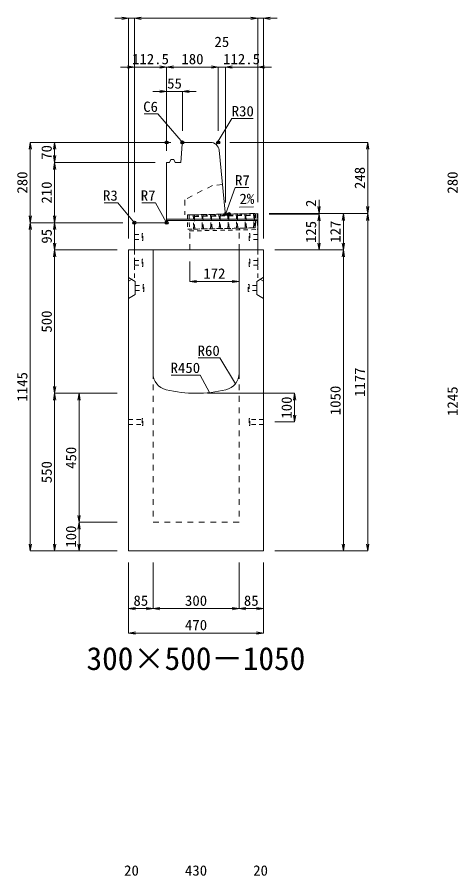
# Model space of a CAD drawing. Units: millimetres at full size; some dimension numbers follow another scale. Extents: x -18734 to 51600, y -18820 to 17820.
# Drawn here: x 7776 to 9313, y -12903 to -9908 of the extents above; entities that cross this region are included whole.
import ezdxf
from ezdxf.enums import TextEntityAlignment as Align

# ---------------------------------------------------------------- set-up
doc = ezdxf.new("R2010")
doc.units = ezdxf.units.MM
doc.header["$LTSCALE"] = 20
doc.header["$PDMODE"] = 32
doc.header["$PDSIZE"] = 10
doc.linetypes.add('USER1', pattern=[2, 1, -1])
doc.linetypes.add('USER2', pattern=[1.35, 0.75, -0.6])
for name, color, linetype, lineweight in [('インサート', 3, 'USER2', 9), ('グレーチング', 7, 'USER2', 5), ('受枠', 3, 'USER2', 9), ('寸法線', 7, 'Continuous', 13), ('引出線', 4, 'Continuous', 13), ('本体', 2, 'Continuous', 13), ('目地', 132, 'Continuous', 5)]:
    doc.layers.add(name, color=color, linetype=linetype, lineweight=lineweight)
doc.layers.add('作業エリア', color=11, linetype='Continuous')
doc.layers.add('文字', color=7, linetype='Continuous')
doc.styles.add('ＭＳ 明朝', font='')
doc.styles.get('ＭＳ 明朝').set_extended_font_data('MS Mincho')

# ---------------------------------------------------------------- blocks, each defined once
blk = doc.blocks.new('open_arrow')
at = {"color": 0, "linetype": 'Continuous', "lineweight": -2}
blk.add_lwpolyline([(7.5, 1.25), (0, 0), (7.5, -1.25)], dxfattribs=at)

msp = doc.modelspace()

# ---------------------------------------------------------------- linework, layer by layer
at = {"layer": 'インサート'}
for p, q in [((8185, -10666.5), (8212, -10666.5)), ((8185, -10666.5), (8185, -10683.5)), ((8185, -10683.5), (8212, -10683.5)), ((8215, -10662.5), (8212, -10662.5)), ((8212, -10662.5), (8212, -10687.5)), ((8212, -10687.5), (8215, -10687.5)), ((8215, -10687.5), (8215, -10662.5)), ((8585, -10662.5), (8588, -10662.5)), ((8585, -10687.5), (8585, -10662.5)), ((8588, -10687.5), (8585, -10687.5)), ((8588, -10662.5), (8588, -10687.5)), ((8615, -10666.5), (8588, -10666.5)), ((8615, -10683.5), (8588, -10683.5)), ((8615, -10666.5), (8615, -10683.5)), ((8185, -10756.5), (8212, -10756.5)), ((8185, -10756.5), (8185, -10773.5)), ((8185, -10773.5), (8212, -10773.5)), ((8215, -10752.5), (8212, -10752.5)), ((8212, -10752.5), (8212, -10777.5)), ((8212, -10777.5), (8215, -10777.5)), ((8215, -10777.5), (8215, -10752.5)), ((8585, -10752.5), (8588, -10752.5)), ((8585, -10777.5), (8585, -10752.5)), ((8588, -10777.5), (8585, -10777.5)), ((8588, -10752.5), (8588, -10777.5)), ((8615, -10756.5), (8588, -10756.5)), ((8615, -10773.5), (8588, -10773.5)), ((8615, -10756.5), (8615, -10773.5)), ((8188.2, -10844.5), (8215.2, -10844.5)), ((8188.2, -10844.5), (8188.2, -10861.5)), ((8188.2, -10861.5), (8215.2, -10861.5)), ((8218.2, -10840.5), (8215.2, -10840.5)), ((8215.2, -10840.5), (8215.2, -10865.5)), ((8215.2, -10865.5), (8218.2, -10865.5)), ((8218.2, -10865.5), (8218.2, -10840.5)), ((8581.8, -10840.5), (8584.8, -10840.5)), ((8581.8, -10865.5), (8581.8, -10840.5)), ((8584.8, -10865.5), (8581.8, -10865.5)), ((8584.8, -10840.5), (8584.8, -10865.5)), ((8611.8, -10844.5), (8584.8, -10844.5)), ((8611.8, -10861.5), (8584.8, -10861.5)), ((8611.8, -10844.5), (8611.8, -10861.5)), ((8165, -11311.5), (8212, -11311.5)), ((8165, -11311.5), (8165, -11328.5)), ((8215, -11307.5), (8212, -11307.5)), ((8212, -11307.5), (8212, -11332.5)), ((8215, -11332.5), (8215, -11307.5)), ((8588, -11307.5), (8585, -11307.5)), ((8585, -11307.5), (8585, -11332.5)), ((8588, -11332.5), (8588, -11307.5)), ((8635, -11311.5), (8588, -11311.5)), ((8635, -11328.5), (8635, -11311.5)), ((8165, -11328.5), (8212, -11328.5)), ((8212, -11332.5), (8215, -11332.5)), ((8585, -11332.5), (8588, -11332.5)), ((8635, -11328.5), (8588, -11328.5))]:
    msp.add_line(p, q, dxfattribs=at)
at = {"layer": 'グレーチング'}
for p, q in [((8389.92, -10597.5), (8604.88, -10593.2)), ((8395.04, -10603.4), (8419.92, -10596.9)), ((8425.04, -10602.8), (8449.91, -10596.3)), ((8455.03, -10602.2), (8479.91, -10595.7)), ((8485.03, -10601.6), (8509.9, -10595.1)), ((8515.02, -10601), (8539.89, -10594.5)), ((8515.02, -10601), (8540.01, -10600.5)), ((8545.01, -10600.4), (8569.89, -10593.9)), ((8545.01, -10600.4), (8570.01, -10599.9)), ((8575.01, -10599.8), (8599.88, -10593.3)), ((8575.01, -10599.8), (8600, -10599.3)), ((8395.04, -10603.4), (8420.04, -10602.9)), ((8425.04, -10602.8), (8450.03, -10602.3)), ((8455.03, -10602.2), (8480.03, -10601.7)), ((8485.03, -10601.6), (8510.02, -10601.1)), ((8390.92, -10647.49), (8605.88, -10643.19))]:
    msp.add_line(p, q, dxfattribs=at)
for points in [[(8389.92, -10597.5), (8394.92, -10597.4), (8395.04, -10603.4), (8394.06, -10604.42), (8394.78, -10640.41), (8395.8, -10641.39), (8395.92, -10647.39), (8390.92, -10647.49), (8390.8, -10641.49), (8391.78, -10640.47), (8391.06, -10604.48), (8390.04, -10603.5)], [(8419.92, -10596.9), (8424.92, -10596.8), (8425.04, -10602.8), (8424.06, -10603.82), (8424.78, -10639.81), (8425.8, -10640.79), (8425.92, -10646.79), (8420.92, -10646.89), (8420.8, -10640.89), (8421.78, -10639.87), (8421.06, -10603.88), (8420.04, -10602.9)], [(8449.91, -10596.3), (8454.91, -10596.2), (8455.03, -10602.2), (8454.05, -10603.22), (8454.77, -10639.21), (8455.79, -10640.19), (8455.91, -10646.19), (8450.91, -10646.29), (8450.79, -10640.29), (8451.77, -10639.27), (8451.05, -10603.28), (8450.03, -10602.3)], [(8479.91, -10595.7), (8484.91, -10595.6), (8485.03, -10601.6), (8484.05, -10602.62), (8484.77, -10638.61), (8485.79, -10639.59), (8485.91, -10645.59), (8480.91, -10645.69), (8480.79, -10639.69), (8481.77, -10638.67), (8481.05, -10602.68), (8480.03, -10601.7)], [(8509.9, -10595.1), (8514.9, -10595), (8515.02, -10601), (8514.04, -10602.02), (8514.76, -10638.01), (8515.78, -10638.99), (8515.9, -10644.99), (8510.9, -10645.09), (8510.78, -10639.09), (8511.76, -10638.07), (8511.04, -10602.08), (8510.02, -10601.1)], [(8539.89, -10594.5), (8544.89, -10594.4), (8545.01, -10600.4), (8544.03, -10601.42), (8544.75, -10637.41), (8545.77, -10638.39), (8545.89, -10644.39), (8540.89, -10644.49), (8540.77, -10638.49), (8541.75, -10637.47), (8541.03, -10601.48), (8540.01, -10600.5)], [(8569.89, -10593.9), (8574.89, -10593.8), (8575.01, -10599.8), (8574.03, -10600.82), (8574.75, -10636.81), (8575.77, -10637.79), (8575.89, -10643.79), (8570.89, -10643.89), (8570.77, -10637.89), (8571.75, -10636.87), (8571.03, -10600.88), (8570.01, -10599.9)], [(8599.88, -10593.3), (8604.88, -10593.2), (8605, -10599.2), (8604.02, -10600.22), (8604.74, -10636.21), (8605.76, -10637.19), (8605.88, -10643.19), (8600.88, -10643.29), (8600.76, -10637.29), (8601.74, -10636.27), (8601.02, -10600.28), (8600, -10599.3)]]:
    msp.add_lwpolyline(points, close=True, dxfattribs=at)
at = {"layer": '作業エリア'}
for p in [(8297.5, -10345), (8352.5, -10345), (8477.5, -10345), (8502.5, -10595), (8515, -10595), (8185, -10625), (8297.5, -10625)]:
    msp.add_point(p, dxfattribs=at)
at = {"layer": '受枠'}
for p, q in [((8369.93, -10597.9), (8612.88, -10593.04)), ((8369.93, -10597.9), (8370.93, -10647.89)), ((8375.93, -10597.78), (8377.05, -10653.77)), ((8606.88, -10593.16), (8607.88, -10643.15)), ((8612.88, -10593.04), (8614, -10649.03)), ((8370.93, -10647.89), (8607.88, -10643.15)), ((8377.05, -10653.77), (8614, -10649.03)), ((8550.89, -10644.29), (8551.01, -10650.29))]:
    msp.add_line(p, q, dxfattribs=at)
at = {"layer": '寸法線'}
for p, q in [((8233, -9912.31), (8117, -9912.31)), ((8165, -10680), (8165, -9912.31)), ((8185, -9912.31), (8615, -9912.31)), ((8185, -10588), (8185, -9912.31)), ((8185, -10588), (8185, -9912.31)), ((8567, -9912.31), (8683, -9912.31)), ((8615, -10553), (8615, -9912.31)), ((8615, -10553), (8615, -9912.31)), ((8635, -10680), (8635, -9912.31)), ((8137, -10082.31), (8297.5, -10082.31)), ((8185, -10588), (8185, -10082.31)), ((8297.5, -10082.31), (8477.5, -10082.31)), ((8297.5, -10375), (8297.5, -10082.31)), ((8297.5, -10375), (8297.5, -10082.31)), ((8429.5, -10082.31), (8550.5, -10082.31)), ((8477.5, -10305), (8477.5, -10082.31)), ((8477.5, -10305), (8477.5, -10082.31)), ((8502.5, -10555), (8502.5, -10082.31)), ((8502.5, -10082.31), (8663, -10082.31)), ((8502.5, -10555), (8502.5, -10082.31)), ((8615, -10553), (8615, -10082.31)), ((8249.5, -10167.31), (8400.5, -10167.31)), ((8297.5, -10375), (8297.5, -10167.31)), ((8352.5, -10305), (8352.5, -10167.31)), ((7822.06, -10625), (7822.06, -10345)), ((8312.5, -10345), (7822.06, -10345)), ((7907.06, -10415), (7907.06, -10345)), ((8312.5, -10345), (7907.06, -10345)), ((8517.5, -10345), (8998.78, -10345)), ((8998.78, -10593), (8998.78, -10345)), ((7907.06, -10625), (7907.06, -10415)), ((8257.5, -10415), (7907.06, -10415)), ((8257.5, -10415), (7907.06, -10415)), ((8828.78, -10643), (8828.78, -10545)), ((8655, -10593), (8998.78, -10593)), ((8655, -10593), (8913.78, -10593)), ((8655, -10593), (8828.78, -10593)), ((8655, -10593), (8998.78, -10593)), ((8655, -10595), (8828.78, -10595)), ((8655, -10595), (8828.78, -10595)), ((8828.78, -10720), (8828.78, -10595)), ((8913.78, -10720), (8913.78, -10593)), ((8998.78, -10593), (8998.78, -11770)), ((7822.06, -11770), (7822.06, -10625)), ((8145, -10625), (7822.06, -10625)), ((8145, -10625), (7822.06, -10625)), ((7907.06, -10720), (7907.06, -10625)), ((8145, -10625), (7907.06, -10625)), ((8145, -10625), (7907.06, -10625)), ((7907.06, -10720), (7907.06, -11220)), ((8125, -10720), (7907.06, -10720)), ((8125, -10720), (7907.06, -10720)), ((8675, -10720), (8913.78, -10720)), ((8675, -10720), (8913.78, -10720)), ((8675, -10720), (8828.78, -10720)), ((8913.78, -10720), (8913.78, -11770)), ((8378, -10760), (8378, -10830.23)), ((8378, -10830.23), (8550, -10830.23)), ((8125, -11220), (7907.06, -11220)), ((7907.06, -11770), (7907.06, -11220)), ((8125, -11220), (7907.06, -11220)), ((7992.06, -11220), (7992.06, -11670)), ((8125, -11220), (7992.06, -11220)), ((8440, -11220), (8743.78, -11220)), ((8743.78, -11220), (8743.78, -11320)), ((8675, -11320), (8743.78, -11320)), ((8125, -11670), (7992.06, -11670)), ((7992.06, -11670), (7992.06, -11770)), ((8125, -11670), (7992.06, -11670)), ((8125, -11770), (7822.06, -11770)), ((8125, -11770), (7907.06, -11770)), ((8125, -11770), (7992.06, -11770)), ((8675, -11770), (8913.78, -11770)), ((8675, -11770), (8998.78, -11770)), ((8165, -11810), (8165, -11971.16)), ((8165, -11810), (8165, -12056.16)), ((8250, -11810), (8250, -11971.16)), ((8250, -11810), (8250, -11971.16)), ((8550, -11810), (8550, -11971.16)), ((8550, -11810), (8550, -11971.16)), ((8635, -11810), (8635, -11971.16)), ((8635, -11810), (8635, -12056.16)), ((8165, -11971.16), (8250, -11971.16)), ((8250, -11971.16), (8550, -11971.16)), ((8550, -11971.16), (8635, -11971.16)), ((8165, -12056.16), (8635, -12056.16))]:
    msp.add_line(p, q, dxfattribs=at)
at = {"layer": '引出線'}
for points in [[(8355.29, -10347.99), (8267.27, -10245.82), (8218.92, -10245.82)], [(8470.48, -10352.76), (8524.33, -10261.36), (8599, -10261.36)], [(8504.14, -10593.19), (8536.08, -10502.42), (8584.01, -10502.42)], [(8185.88, -10625.88), (8127.15, -10555.51), (8079.43, -10555.51)], [(8295.45, -10622.95), (8258.75, -10555.51), (8210.82, -10555.51)], [(8552.12, -10570.88), (8600.83, -10569.9), (8552.08, -10570.88)], [(8537.07, -11186.68), (8482.66, -11096.79), (8407.98, -11096.79)], [(8446.44, -11217.6), (8414.22, -11156.45), (8313.21, -11156.45)]]:
    msp.add_lwpolyline(points, dxfattribs=at)
at = {"layer": '本体'}
for p, q in [((8347.5, -10415), (8352.07, -10350.98)), ((8352.07, -10350.98), (8358.5, -10345)), ((8358.5, -10345), (8450.35, -10345)), ((8480.2, -10372.01), (8501.87, -10588.7)), ((8297.5, -10415), (8297.5, -10618)), ((8297.5, -10415), (8307.5, -10415)), ((8307.5, -10415), (8312.5, -10405)), ((8312.5, -10405), (8322.5, -10405)), ((8322.5, -10405), (8327.5, -10415)), ((8327.5, -10415), (8347.5, -10415)), ((8515, -10595), (8508.83, -10595)), ((8615, -10593), (8515, -10595)), ((8615, -10593), (8615, -10720)), ((8185, -10628), (8185, -10720)), ((8290.5, -10625), (8188, -10625)), ((8165, -10720), (8165, -11770)), ((8165, -10720), (8250, -10720)), ((8185, -10720), (8615, -10720)), ((8250, -10720), (8250, -11149.47)), ((8550, -10720), (8635, -10720)), ((8550, -10720), (8550, -11149.47)), ((8635, -10720), (8635, -11770)), ((8165, -11770), (8635, -11770))]:
    msp.add_line(p, q, dxfattribs=at)
at = {"layer": '本体', "linetype": 'USER1'}
for p, q in [((8457.5, -10495), (8360.5, -10545)), ((8492.2, -10492), (8457.5, -10495)), ((8360.5, -10545), (8360.5, -10598.09)), ((8515, -10595), (8360.5, -10598.09)), ((8378, -10720), (8378, -10647.75)), ((8550, -10720), (8550, -10644.31))]:
    msp.add_line(p, q, dxfattribs=at)
at = {"layer": '本体', "linetype": 'USER2', "lineweight": 9}
for p, q in [((8185, -10817), (8185, -10720)), ((8615, -10817), (8615, -10720)), ((8165, -10829.5), (8185, -10817)), ((8635, -10829.5), (8615, -10817))]:
    msp.add_line(p, q, dxfattribs=at)
at = {"layer": '本体', "lineweight": 9}
for p, q in [((8165, -10816), (8188.2, -10830.5)), ((8188.2, -10830.5), (8188.2, -10875.5)), ((8634.58, -10816.26), (8611.8, -10830.5)), ((8611.8, -10830.5), (8611.8, -10875.5)), ((8188.2, -10875.5), (8165, -10890)), ((8611.8, -10875.5), (8635, -10890))]:
    msp.add_line(p, q, dxfattribs=at)
at = {"layer": '本体', "linetype": 'USER1', "lineweight": 15}
for p, q in [((8250, -11149.47), (8250, -11670)), ((8550, -11149.47), (8550, -11670)), ((8250, -11670), (8550, -11670))]:
    msp.add_line(p, q, dxfattribs=at)
at = {"layer": '本体'}
for centre, radius, start, end in [((8450.35, -10375), 30, 5.71059, 90), ((8508.83, -10588), 7, 185.71059, 270), ((8188, -10628), 3, 90, 180), ((8290.5, -10618), 7, 270, 0), ((8310, -11149.47), 60, 180, 256.65764), ((8490, -11149.47), 60, 283.34236, 0), ((8400, -10770), 450, 256.65764, 283.34236)]:
    msp.add_arc(centre, radius, start, end, dxfattribs=at)
at = {"layer": '目地'}
for p, q in [((8615, -10613), (8297.5, -10613)), ((8615, -10617), (8297.5, -10617))]:
    msp.add_line(p, q, dxfattribs=at)

# ---------------------------------------------------------------- block references
at = {"layer": '寸法線', "xscale": 3.2, "yscale": 3.2}
for p, rotation in [((8165, -9912.31), 180), ((8615, -9912.31), 180), ((8615, -9912.31), 180), ((8185, -10082.31), 180), ((8297.5, -10082.31), 180), ((8477.5, -10082.31), 180), ((8477.5, -10082.31), 180), ((8297.5, -10167.31), 180), ((7822.06, -10345), 270), ((7907.06, -10345), 270), ((8998.78, -10345), 270), ((7907.06, -10415), 90), ((7907.06, -10415), 270), ((8828.78, -10593), 90), ((8998.78, -10593), 90), ((8828.78, -10595), 270), ((8828.78, -10595), 270), ((8913.78, -10593), 270), ((8998.78, -10593), 270), ((7822.06, -10625), 90), ((7822.06, -10625), 270), ((7907.06, -10625), 90), ((7907.06, -10625), 270), ((7907.06, -10720), 90), ((7907.06, -10720), 270), ((8828.78, -10720), 90), ((8913.78, -10720), 90), ((8913.78, -10720), 270), ((8550, -10830.23), 180), ((7907.06, -11220), 90), ((7907.06, -11220), 270), ((7992.06, -11220), 270), ((8743.78, -11220), 270), ((8743.78, -11320), 90), ((7992.06, -11670), 90), ((7992.06, -11670), 270), ((7822.06, -11770), 90), ((7907.06, -11770), 90), ((7992.06, -11770), 90), ((8913.78, -11770), 90), ((8998.78, -11770), 90), ((8250, -11971.16), 180), ((8550, -11971.16), 180), ((8635, -11971.16), 180), ((8635, -12056.16), 180)]:
    msp.add_blockref('open_arrow', p, dxfattribs=dict(at, rotation=rotation))
for p in [(8185, -9912.31), (8185, -9912.31), (8635, -9912.31), (8297.5, -10082.31), (8502.5, -10082.31), (8502.5, -10082.31), (8615, -10082.31), (8352.5, -10167.31), (8378, -10830.23), (8165, -11971.16), (8250, -11971.16), (8550, -11971.16), (8165, -12056.16)]:
    msp.add_blockref('open_arrow', p, dxfattribs=at)
at = {"layer": '引出線', "xscale": 0.0533, "yscale": 0.0533}
for p, rotation in [((8355.29, -10347.99), 130.7), ((8470.48, -10352.76), 59.5), ((8552.12, -10570.88), 1.1), ((8504.14, -10593.19), 70.6), ((8185.88, -10625.88), 129.8), ((8295.45, -10622.95), 118.6), ((8537.07, -11186.68), 121.2), ((8446.44, -11217.6), 117.8)]:
    msp.add_blockref('open_arrow', p, dxfattribs=dict(at, rotation=rotation))

# ---------------------------------------------------------------- texts
at = {"layer": '寸法線', "style": 'ＭＳ 明朝', "width": 1.05}
for s, p in [('25', (8490, -9994.31)), ('112.5', (8241.25, -10054.31)), ('180', (8387.5, -10054.31)), ('112.5', (8558.75, -10054.31)), ('55', (8325, -10139.31)), ('172', (8464, -10802.23)), ('85', (8207.5, -11943.16)), ('300', (8400, -11943.16)), ('85', (8592.5, -11943.16)), ('470', (8400, -12028.16)), ('20', (8175, -12884.31)), ('430', (8400, -12884.31)), ('20', (8625, -12884.31))]:
    msp.add_text(s, height=36.03, dxfattribs=at).set_placement(p, align=Align.MIDDLE_CENTER)
for s, p in [('70', (7879.06, -10380)), ('280', (7794.06, -10485)), ('248', (8970.78, -10469)), ('280', (9294.06, -10485)), ('210', (7879.06, -10520)), ('2', (8800.78, -10557.41)), ('125', (8800.78, -10657.5)), ('127', (8885.78, -10656.5)), ('95', (7879.06, -10672.5)), ('500', (7879.06, -10970)), ('1177', (8970.78, -11181.5)), ('1145', (7794.06, -11197.5)), ('1050', (8885.78, -11245)), ('1245', (9294.06, -11247.5)), ('100', (8715.78, -11270)), ('450', (7964.06, -11445)), ('550', (7879.06, -11495)), ('100', (7964.06, -11720))]:
    msp.add_text(s, height=36.03, rotation=90, dxfattribs=at).set_placement(p, align=Align.MIDDLE_CENTER)
at = {"layer": '引出線', "style": 'ＭＳ 明朝', "width": 1.05}
for s, p in [('C6', (8267.27, -10202.62)), ('R3', (8127.15, -10512.31)), ('R7', (8258.75, -10512.31)), ('R60', (8482.66, -11053.59)), ('R450', (8414.22, -11113.25))]:
    msp.add_text(s, height=36.03, dxfattribs=at).set_placement(p, align=Align.TOP_RIGHT)
for s, p in [('R30', (8524.33, -10218.16)), ('R7', (8536.08, -10459.22))]:
    msp.add_text(s, height=36.03, dxfattribs=at).set_placement(p, align=Align.TOP_LEFT)
msp.add_text('2%', height=36.03, rotation=1.146, dxfattribs=at).set_placement((8551.15, -10523.98), align=Align.TOP_LEFT)
at = {"layer": '文字', "style": 'ＭＳ 明朝'}
msp.add_text('300×500－1050', height=80.06, dxfattribs=at).set_placement((8399.52, -12144.97), align=Align.MIDDLE_CENTER)

doc.saveas('drawing.dxf')
